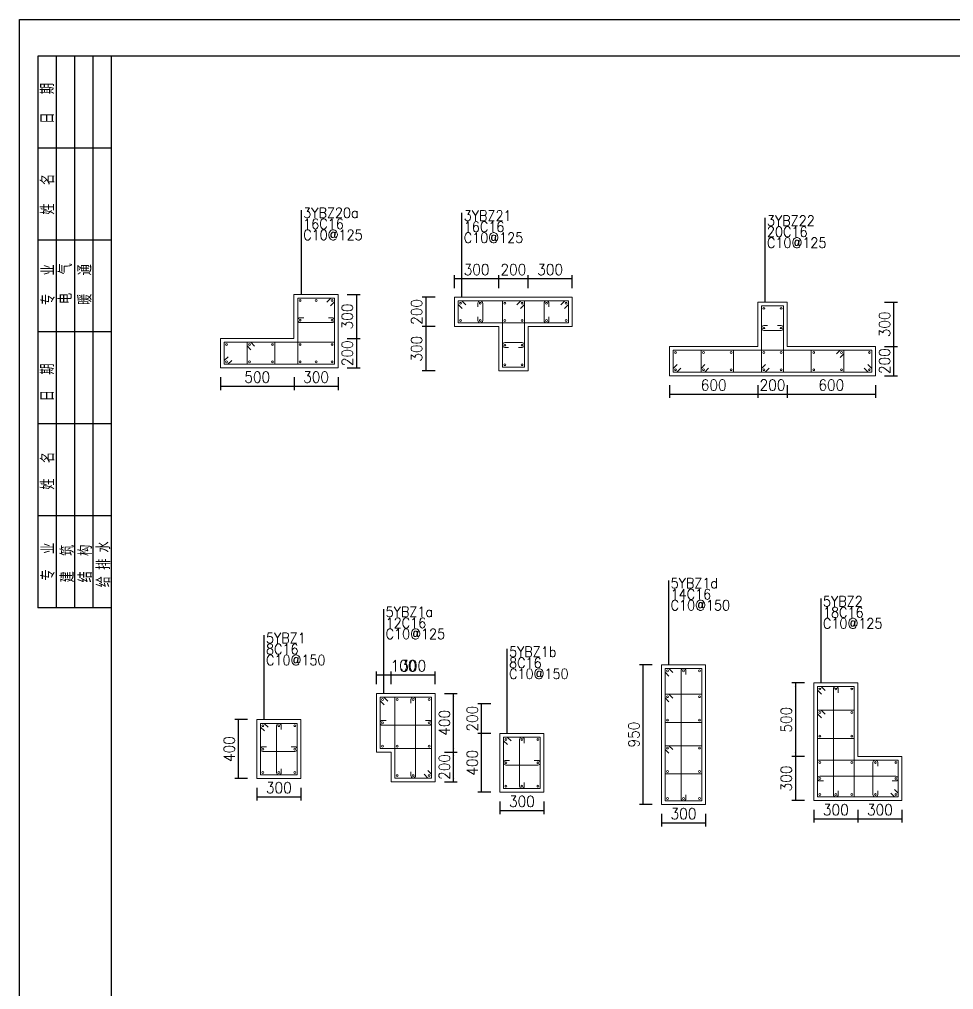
# Model space of a CAD drawing. Extents: x 292423 to 377252, y 106557 to 361882.
# Drawn here: x 292423 to 317839, y 204882 to 231265 of the extents above; entities that cross this region are included whole.
import ezdxf
from ezdxf.enums import TextEntityAlignment as Align

# ---------------------------------------------------------------- set-up
doc = ezdxf.new("R2010")
doc.units = 0
doc.header["$LTSCALE"] = 1000
for name, color, linetype in [('1508', 2, 'Continuous'), ('PUB_TITLE', 4, 'Continuous'), ('tk', 7, 'Continuous'), ('Y阴影', 254, 'Continuous')]:
    doc.layers.add(name, color=color, linetype=linetype)
for name, color, linetype, lineweight in [('REIN', 6, 'Continuous', 18), ('Z-柱大样外框', 7, 'ByLayer', 18), ('Z-详图标注', 3, 'Continuous', 18)]:
    doc.layers.add(name, color=color, linetype=linetype, lineweight=lineweight)
doc.styles.add('dx', font='dx')
doc.styles.get("Standard").update_dxf_attribs({"font": 'standard'})
doc.dimstyles.get("Standard").update_dxf_attribs({"dimtxt": 300, "dimasz": 100, "dimexe": 100, "dimexo": 250, "dimgap": 100, "dimtad": 0, "dimtoh": 1, "dimdec": 0, "dimlfac": 0.25, "dimdsep": 46, "dimcen": 0.09, "dimclrt": 7, "dimadec": 0, "dimazin": 0, "dimtfac": 1, "dimtdec": 4, "dimtofl": 0, "dimtmove": 0, "dimatfit": 3, "dimfxl": 1, "dimtolj": 1, "dimtzin": 0, "dimarcsym": 0})

# ---------------------------------------------------------------- blocks, each defined once
blk = doc.blocks.new('*D773')
at = {"layer": 'Z-详图标注', "color": 0, "linetype": 'ByBlock', "lineweight": -2}
for p, q in [((313785, 213222), (313435, 213222)), ((313535, 213222), (313535, 211222)), ((313785, 211222), (313435, 211222))]:
    blk.add_line(p, q, dxfattribs=at)
for points in [[(313535, 213222), (313552, 213122), (313519, 213122)], [(313535, 211222), (313519, 211322), (313552, 211322)]]:
    blk.add_solid(points, dxfattribs=at)
at = {"layer": 'Z-详图标注', "color": 7, "linetype": 'Continuous', "lineweight": -2, "insert": (313285, 212222), "char_height": 300, "width": 566.67, "attachment_point": 5, "rotation": 90}
blk.add_mtext('500', dxfattribs=at)
blk = doc.blocks.new('*D403')
at = {"layer": 'Z-详图标注', "color": 0, "linetype": 'ByBlock', "lineweight": -2}
for p, q in [((313785, 211222), (313435, 211222)), ((313535, 211222), (313535, 210022)), ((313785, 210022), (313435, 210022))]:
    blk.add_line(p, q, dxfattribs=at)
for points in [[(313535, 211222), (313552, 211122), (313519, 211122)], [(313535, 210022), (313519, 210122), (313552, 210122)]]:
    blk.add_solid(points, dxfattribs=at)
at = {"layer": 'Z-详图标注', "color": 7, "linetype": 'Continuous', "lineweight": -2, "insert": (313285, 210622), "char_height": 300, "width": 566.67, "attachment_point": 5, "rotation": 90}
blk.add_mtext('300', dxfattribs=at)
blk = doc.blocks.new('*D6')
at = {"layer": 'Z-详图标注', "color": 0, "linetype": 'ByBlock', "lineweight": -2}
for p, q in [((314035, 209772), (314035, 209422)), ((315235, 209772), (315235, 209422)), ((314035, 209522), (315235, 209522))]:
    blk.add_line(p, q, dxfattribs=at)
for points in [[(314035, 209522), (314135, 209538), (314135, 209505)], [(315235, 209522), (315135, 209505), (315135, 209538)]]:
    blk.add_solid(points, dxfattribs=at)
at = {"layer": 'Z-详图标注', "color": 7, "linetype": 'Continuous', "lineweight": -2, "insert": (314635, 209772), "char_height": 300, "width": 566.67, "attachment_point": 5}
blk.add_mtext('300', dxfattribs=at)
blk = doc.blocks.new('*D55')
at = {"layer": 'Z-详图标注', "color": 0, "linetype": 'ByBlock', "lineweight": -2}
for p, q in [((315235, 209772), (315235, 209422)), ((316435, 209772), (316435, 209422)), ((315235, 209522), (316435, 209522))]:
    blk.add_line(p, q, dxfattribs=at)
for points in [[(315235, 209522), (315335, 209538), (315335, 209505)], [(316435, 209522), (316335, 209505), (316335, 209538)]]:
    blk.add_solid(points, dxfattribs=at)
at = {"layer": 'Z-详图标注', "color": 7, "linetype": 'Continuous', "lineweight": -2, "insert": (315835, 209772), "char_height": 300, "width": 566.67, "attachment_point": 5}
blk.add_mtext('300', dxfattribs=at)
blk = doc.blocks.new('*D554')
at = {"layer": 'Z-详图标注', "color": 0, "linetype": 'ByBlock', "lineweight": -2}
for p, q in [((298882, 210373), (298882, 210023)), ((300082, 210373), (300082, 210023)), ((298882, 210123), (300082, 210123))]:
    blk.add_line(p, q, dxfattribs=at)
for points in [[(298882, 210123), (298982, 210139), (298982, 210106)], [(300082, 210123), (299982, 210106), (299982, 210139)]]:
    blk.add_solid(points, dxfattribs=at)
at = {"layer": 'Z-详图标注', "color": 7, "linetype": 'Continuous', "lineweight": -2, "insert": (299482, 210373), "char_height": 300, "width": 566.67, "attachment_point": 5}
blk.add_mtext('300', dxfattribs=at)
blk = doc.blocks.new('*D166')
at = {"layer": 'Z-详图标注', "color": 0, "linetype": 'ByBlock', "lineweight": -2}
for p, q in [((298632, 212223), (298282, 212223)), ((298382, 210623), (298382, 212223)), ((298632, 210623), (298282, 210623))]:
    blk.add_line(p, q, dxfattribs=at)
for points in [[(298382, 212223), (298399, 212123), (298365, 212123)], [(298382, 210623), (298365, 210723), (298399, 210723)]]:
    blk.add_solid(points, dxfattribs=at)
at = {"layer": 'Z-详图标注', "color": 7, "linetype": 'Continuous', "lineweight": -2, "insert": (298132, 211423), "char_height": 300, "width": 576.67, "attachment_point": 5, "rotation": 90}
blk.add_mtext('400', dxfattribs=at)
blk = doc.blocks.new('*D470')
at = {"layer": 'Z-详图标注', "color": 0, "linetype": 'ByBlock', "lineweight": -2}
for p, q in [((305495, 210000), (305495, 209650)), ((305495, 209750), (306695, 209750)), ((306695, 210000), (306695, 209650))]:
    blk.add_line(p, q, dxfattribs=at)
for points in [[(305495, 209750), (305595, 209767), (305595, 209733)], [(306695, 209750), (306595, 209733), (306595, 209767)]]:
    blk.add_solid(points, dxfattribs=at)
at = {"layer": 'Z-详图标注', "color": 7, "linetype": 'Continuous', "lineweight": -2, "insert": (306095, 210000), "char_height": 300, "width": 566.67, "attachment_point": 5}
blk.add_mtext('300', dxfattribs=at)
blk = doc.blocks.new('*D87')
at = {"layer": 'Z-详图标注', "color": 0, "linetype": 'ByBlock', "lineweight": -2}
for p, q in [((305245, 211850), (304895, 211850)), ((304995, 210250), (304995, 211850)), ((305245, 210250), (304895, 210250))]:
    blk.add_line(p, q, dxfattribs=at)
for points in [[(304995, 211850), (305012, 211750), (304978, 211750)], [(304995, 210250), (304978, 210350), (305012, 210350)]]:
    blk.add_solid(points, dxfattribs=at)
at = {"layer": 'Z-详图标注', "color": 7, "linetype": 'Continuous', "lineweight": -2, "insert": (304745, 211050), "char_height": 300, "width": 576.67, "attachment_point": 5, "rotation": 90}
blk.add_mtext('400', dxfattribs=at)
blk = doc.blocks.new('*D573')
at = {"layer": 'Z-详图标注', "color": 0, "linetype": 'ByBlock', "lineweight": -2}
for p, q in [((305245, 212650), (304895, 212650)), ((304995, 211850), (304995, 212650)), ((305245, 211850), (304895, 211850))]:
    blk.add_line(p, q, dxfattribs=at)
for points in [[(304995, 212650), (305012, 212550), (304978, 212550)], [(304995, 211850), (304978, 211950), (305012, 211950)]]:
    blk.add_solid(points, dxfattribs=at)
at = {"layer": 'Z-详图标注', "color": 7, "linetype": 'Continuous', "lineweight": -2, "insert": (304745, 212250), "char_height": 300, "width": 566.67, "attachment_point": 5, "rotation": 90}
blk.add_mtext('200', dxfattribs=at)
blk = doc.blocks.new('*D628')
at = {"layer": 'Z-详图标注', "color": 0, "linetype": 'ByBlock', "lineweight": -2}
for p, q in [((303987, 211336), (304337, 211336)), ((304237, 210536), (304237, 211336)), ((303987, 210536), (304337, 210536))]:
    blk.add_line(p, q, dxfattribs=at)
for points in [[(304237, 211336), (304253, 211236), (304220, 211236)], [(304237, 210536), (304220, 210636), (304253, 210636)]]:
    blk.add_solid(points, dxfattribs=at)
at = {"layer": 'Z-详图标注', "color": 7, "linetype": 'Continuous', "lineweight": -2, "insert": (303987, 210936), "char_height": 300, "width": 566.67, "attachment_point": 5, "rotation": 90}
blk.add_mtext('200', dxfattribs=at)
blk = doc.blocks.new('*D245')
at = {"layer": 'Z-详图标注', "color": 0, "linetype": 'ByBlock', "lineweight": -2}
for p, q in [((303987, 212936), (304337, 212936)), ((304237, 211336), (304237, 212936)), ((303987, 211336), (304337, 211336))]:
    blk.add_line(p, q, dxfattribs=at)
for points in [[(304237, 212936), (304253, 212836), (304220, 212836)], [(304237, 211336), (304220, 211436), (304253, 211436)]]:
    blk.add_solid(points, dxfattribs=at)
at = {"layer": 'Z-详图标注', "color": 7, "linetype": 'Continuous', "lineweight": -2, "insert": (303987, 212136), "char_height": 300, "width": 576.67, "attachment_point": 5, "rotation": 90}
blk.add_mtext('400', dxfattribs=at)
blk = doc.blocks.new('*D729')
at = {"layer": 'Z-详图标注', "color": 0, "linetype": 'ByBlock', "lineweight": -2}
for p, q in [((302537, 213186), (302537, 213536)), ((303737, 213186), (303737, 213536)), ((303737, 213436), (302537, 213436))]:
    blk.add_line(p, q, dxfattribs=at)
for points in [[(302537, 213436), (302637, 213453), (302637, 213419)], [(303737, 213436), (303637, 213419), (303637, 213453)]]:
    blk.add_solid(points, dxfattribs=at)
at = {"layer": 'Z-详图标注', "color": 7, "linetype": 'Continuous', "lineweight": -2, "insert": (303137, 213686), "char_height": 300, "width": 566.67, "attachment_point": 5}
blk.add_mtext('300', dxfattribs=at)
blk = doc.blocks.new('*D355')
at = {"layer": 'Z-详图标注', "color": 0, "linetype": 'ByBlock', "lineweight": -2}
for p, q in [((302137, 213186), (302137, 213536)), ((302537, 213186), (302537, 213536)), ((302537, 213436), (302137, 213436))]:
    blk.add_line(p, q, dxfattribs=at)
for points in [[(302137, 213436), (302237, 213453), (302237, 213419)], [(302537, 213436), (302437, 213419), (302437, 213453)]]:
    blk.add_solid(points, dxfattribs=at)
at = {"layer": 'Z-详图标注', "color": 7, "linetype": 'Continuous', "lineweight": -2, "insert": (302875, 213686), "char_height": 300, "width": 476.67, "attachment_point": 5}
blk.add_mtext('100', dxfattribs=at)
blk = doc.blocks.new('*D216')
at = {"layer": 'Z-详图标注', "color": 0, "linetype": 'ByBlock', "lineweight": -2}
for p, q in [((309890, 209666), (309890, 209316)), ((311090, 209666), (311090, 209316)), ((309890, 209416), (311090, 209416))]:
    blk.add_line(p, q, dxfattribs=at)
for points in [[(309890, 209416), (309990, 209432), (309990, 209399)], [(311090, 209416), (310990, 209399), (310990, 209432)]]:
    blk.add_solid(points, dxfattribs=at)
at = {"layer": 'Z-详图标注', "color": 7, "linetype": 'Continuous', "lineweight": -2, "insert": (310490, 209666), "char_height": 300, "width": 566.67, "attachment_point": 5}
blk.add_mtext('300', dxfattribs=at)
blk = doc.blocks.new('*D268')
at = {"layer": 'Z-详图标注', "color": 0, "linetype": 'ByBlock', "lineweight": -2}
for p, q in [((309640, 213716), (309290, 213716)), ((309390, 209916), (309390, 213716)), ((309640, 209916), (309290, 209916))]:
    blk.add_line(p, q, dxfattribs=at)
for points in [[(309390, 213716), (309407, 213616), (309373, 213616)], [(309390, 209916), (309373, 210016), (309407, 210016)]]:
    blk.add_solid(points, dxfattribs=at)
at = {"layer": 'Z-详图标注', "color": 7, "linetype": 'Continuous', "lineweight": -2, "insert": (309140, 211816), "char_height": 300, "width": 556.67, "attachment_point": 5, "rotation": 90}
blk.add_mtext('950', dxfattribs=at)
blk = doc.blocks.new('A1tk')
at = {"layer": 'PUB_TITLE'}
for p, q in [((500, 58400), (500, 43400)), ((2500, 58400), (500, 58400)), ((1000, 58400), (1000, 43400)), ((1500, 58400), (1500, 43400)), ((2000, 58400), (2000, 43400)), ((2500, 55900), (500, 55900)), ((2500, 53400), (500, 53400)), ((2500, 50900), (500, 50900)), ((2500, 48400), (500, 48400)), ((2500, 45900), (500, 45900)), ((2500, 43400), (500, 43400))]:
    blk.add_line(p, q, dxfattribs=at)
at = {"layer": 'tk', "color": 5}
blk.add_lwpolyline([(0, 0), (0, 59400), (84100, 59400), (84100, 0)], close=True, dxfattribs=at)
at = {"layer": 'tk'}
blk.add_lwpolyline([(2500, 1000), (83100, 1000), (83100, 58400), (2500, 58400)], close=True, dxfattribs=at)
at = {"layer": 'PUB_TITLE', "style": 'dx', "width": 0.7}
for s, p in [('日      期', (747, 57116)), ('姓      名 ', (752, 54687)), ('专      业', (762, 52186)), ('电      气', (1232, 52213)), ('暖      通', (1766, 52190)), ('日     期', (747, 49531)), ('姓     名', (752, 47126)), ('专     业', (762, 44655)), ('给  排  水', (2271, 44582)), ('建     筑', (1283, 44602)), ('结     构', (1774, 44602))]:
    blk.add_text(s, height=320, rotation=90, dxfattribs=at).set_placement(p, align=Align.MIDDLE)
blk = doc.blocks.new('*D356')
at = {"layer": 'Z-详图标注', "color": 0, "linetype": 'ByBlock', "lineweight": -2}
for p, q in [((306262, 223960), (306262, 224310)), ((307463, 223960), (307463, 224310)), ((307463, 224210), (306262, 224210))]:
    blk.add_line(p, q, dxfattribs=at)
for points in [[(306262, 224210), (306362, 224226), (306362, 224193)], [(307463, 224210), (307363, 224193), (307363, 224226)]]:
    blk.add_solid(points, dxfattribs=at)
at = {"layer": 'Z-详图标注', "color": 7, "linetype": 'Continuous', "lineweight": -2, "insert": (306862, 224460), "char_height": 300, "width": 566.67, "attachment_point": 5, "rotation": 0.0013}
blk.add_mtext('300', dxfattribs=at)
blk = doc.blocks.new('*D401')
at = {"layer": 'Z-详图标注', "color": 0, "linetype": 'ByBlock', "lineweight": -2}
for p, q in [((305462, 223960), (305462, 224310)), ((306262, 223960), (306262, 224310)), ((306262, 224210), (305462, 224210))]:
    blk.add_line(p, q, dxfattribs=at)
for points in [[(305462, 224210), (305562, 224226), (305562, 224193)], [(306262, 224210), (306162, 224193), (306162, 224226)]]:
    blk.add_solid(points, dxfattribs=at)
at = {"layer": 'Z-详图标注', "color": 7, "linetype": 'Continuous', "lineweight": -2, "insert": (305862, 224460), "char_height": 300, "width": 566.67, "attachment_point": 5, "rotation": 0.0013}
blk.add_mtext('200', dxfattribs=at)
blk = doc.blocks.new('*D12')
at = {"layer": 'Z-详图标注', "color": 0, "linetype": 'ByBlock', "lineweight": -2}
for p, q in [((304262, 223960), (304262, 224310)), ((305462, 223960), (305462, 224310)), ((305462, 224210), (304262, 224210))]:
    blk.add_line(p, q, dxfattribs=at)
for points in [[(304262, 224210), (304362, 224226), (304362, 224193)], [(305462, 224210), (305362, 224193), (305362, 224226)]]:
    blk.add_solid(points, dxfattribs=at)
at = {"layer": 'Z-详图标注', "color": 7, "linetype": 'Continuous', "lineweight": -2, "insert": (304862, 224460), "char_height": 300, "width": 566.67, "attachment_point": 5, "rotation": 0.0013}
blk.add_mtext('300', dxfattribs=at)
blk = doc.blocks.new('*D500')
at = {"layer": 'Z-详图标注', "color": 0, "linetype": 'ByBlock', "lineweight": -2}
for p, q in [((303730, 223710), (303380, 223710)), ((303480, 223710), (303480, 222911)), ((303730, 222911), (303380, 222911))]:
    blk.add_line(p, q, dxfattribs=at)
for points in [[(303480, 223710), (303496, 223610), (303463, 223610)], [(303480, 222911), (303463, 223011), (303496, 223011)]]:
    blk.add_solid(points, dxfattribs=at)
at = {"layer": 'Z-详图标注', "color": 7, "linetype": 'Continuous', "lineweight": -2, "insert": (303230, 223310), "char_height": 300, "width": 566.67, "attachment_point": 5, "rotation": 89.9979}
blk.add_mtext('200', dxfattribs=at)
blk = doc.blocks.new('*D121')
at = {"layer": 'Z-详图标注', "color": 0, "linetype": 'ByBlock', "lineweight": -2}
for p, q in [((303730, 222910), (303380, 222910)), ((303480, 222910), (303480, 221711)), ((303730, 221711), (303380, 221711))]:
    blk.add_line(p, q, dxfattribs=at)
for points in [[(303480, 222910), (303496, 222810), (303463, 222810)], [(303480, 221711), (303463, 221811), (303496, 221811)]]:
    blk.add_solid(points, dxfattribs=at)
at = {"layer": 'Z-详图标注', "color": 7, "linetype": 'Continuous', "lineweight": -2, "insert": (303230, 222310), "char_height": 300, "width": 566.67, "attachment_point": 5, "rotation": 89.9979}
blk.add_mtext('300', dxfattribs=at)
blk = doc.blocks.new('*D176')
at = {"layer": 'Z-详图标注', "color": 0, "linetype": 'ByBlock', "lineweight": -2}
for p, q in [((310112, 221323), (310112, 220973)), ((312511, 221323), (312511, 220973)), ((310112, 221073), (312511, 221073))]:
    blk.add_line(p, q, dxfattribs=at)
for points in [[(310112, 221073), (310212, 221090), (310212, 221057)], [(312511, 221073), (312411, 221057), (312411, 221090)]]:
    blk.add_solid(points, dxfattribs=at)
at = {"layer": 'Z-详图标注', "color": 7, "linetype": 'Continuous', "lineweight": -2, "insert": (311312, 221323), "char_height": 300, "width": 556.67, "attachment_point": 5, "rotation": 360}
blk.add_mtext('600', dxfattribs=at)
blk = doc.blocks.new('*D751')
at = {"layer": 'Z-详图标注', "color": 0, "linetype": 'ByBlock', "lineweight": -2}
for p, q in [((312511, 221323), (312511, 220973)), ((313311, 221323), (313311, 220973)), ((312511, 221073), (313311, 221073))]:
    blk.add_line(p, q, dxfattribs=at)
for points in [[(312511, 221073), (312611, 221090), (312611, 221057)], [(313311, 221073), (313211, 221057), (313211, 221090)]]:
    blk.add_solid(points, dxfattribs=at)
at = {"layer": 'Z-详图标注', "color": 7, "linetype": 'Continuous', "lineweight": -2, "insert": (312911, 221323), "char_height": 300, "width": 566.67, "attachment_point": 5, "rotation": 360}
blk.add_mtext('200', dxfattribs=at)
blk = doc.blocks.new('*D374')
at = {"layer": 'Z-详图标注', "color": 0, "linetype": 'ByBlock', "lineweight": -2}
for p, q in [((313311, 221323), (313311, 220973)), ((315712, 221323), (315712, 220973)), ((313311, 221073), (315712, 221073))]:
    blk.add_line(p, q, dxfattribs=at)
for points in [[(313311, 221073), (313411, 221090), (313411, 221057)], [(315712, 221073), (315612, 221057), (315612, 221090)]]:
    blk.add_solid(points, dxfattribs=at)
at = {"layer": 'Z-详图标注', "color": 7, "linetype": 'Continuous', "lineweight": -2, "insert": (314512, 221323), "char_height": 300, "width": 556.67, "attachment_point": 5, "rotation": 360}
blk.add_mtext('600', dxfattribs=at)
blk = doc.blocks.new('*D850')
at = {"layer": 'Z-详图标注', "color": 0, "linetype": 'ByBlock', "lineweight": -2}
for p, q in [((315962, 222373), (316312, 222373)), ((316212, 221573), (316212, 222373)), ((315962, 221573), (316312, 221573))]:
    blk.add_line(p, q, dxfattribs=at)
for points in [[(316212, 222373), (316228, 222273), (316195, 222273)], [(316212, 221573), (316195, 221673), (316228, 221673)]]:
    blk.add_solid(points, dxfattribs=at)
at = {"layer": 'Z-详图标注', "color": 7, "linetype": 'Continuous', "lineweight": -2, "insert": (315962, 221973), "char_height": 300, "width": 566.67, "attachment_point": 5, "rotation": 90}
blk.add_mtext('200', dxfattribs=at)
blk = doc.blocks.new('*D36')
at = {"layer": 'Z-详图标注', "color": 0, "linetype": 'ByBlock', "lineweight": -2}
for p, q in [((315962, 223573), (316312, 223573)), ((316212, 222373), (316212, 223573)), ((315962, 222373), (316312, 222373))]:
    blk.add_line(p, q, dxfattribs=at)
for points in [[(316212, 223573), (316228, 223473), (316195, 223473)], [(316212, 222373), (316195, 222473), (316228, 222473)]]:
    blk.add_solid(points, dxfattribs=at)
at = {"layer": 'Z-详图标注', "color": 7, "linetype": 'Continuous', "lineweight": -2, "insert": (315962, 222973), "char_height": 300, "width": 566.67, "attachment_point": 5, "rotation": 90}
blk.add_mtext('300', dxfattribs=at)
blk = doc.blocks.new('*D359')
at = {"layer": 'Z-详图标注', "color": 0, "linetype": 'ByBlock', "lineweight": -2}
for p, q in [((301344, 223786), (301694, 223786)), ((301594, 223786), (301594, 222586)), ((301344, 222586), (301694, 222586))]:
    blk.add_line(p, q, dxfattribs=at)
for points in [[(301594, 223786), (301610, 223686), (301577, 223686)], [(301594, 222586), (301577, 222686), (301610, 222686)]]:
    blk.add_solid(points, dxfattribs=at)
at = {"layer": 'Z-详图标注', "color": 7, "linetype": 'Continuous', "lineweight": -2, "insert": (301344, 223186), "char_height": 300, "width": 566.67, "attachment_point": 5, "rotation": 90}
blk.add_mtext('300', dxfattribs=at)
blk = doc.blocks.new('*D829')
at = {"layer": 'Z-详图标注', "color": 0, "linetype": 'ByBlock', "lineweight": -2}
for p, q in [((301344, 222586), (301694, 222586)), ((301594, 222586), (301594, 221786)), ((301344, 221786), (301694, 221786))]:
    blk.add_line(p, q, dxfattribs=at)
for points in [[(301594, 222586), (301610, 222486), (301577, 222486)], [(301594, 221786), (301577, 221886), (301610, 221886)]]:
    blk.add_solid(points, dxfattribs=at)
at = {"layer": 'Z-详图标注', "color": 7, "linetype": 'Continuous', "lineweight": -2, "insert": (301344, 222186), "char_height": 300, "width": 566.67, "attachment_point": 5, "rotation": 90}
blk.add_mtext('200', dxfattribs=at)
blk = doc.blocks.new('*D454')
at = {"layer": 'Z-详图标注', "color": 0, "linetype": 'ByBlock', "lineweight": -2}
for p, q in [((299894, 221536), (299894, 221186)), ((301094, 221536), (301094, 221186)), ((301094, 221286), (299894, 221286))]:
    blk.add_line(p, q, dxfattribs=at)
for points in [[(299894, 221286), (299994, 221303), (299994, 221270)], [(301094, 221286), (300994, 221270), (300994, 221303)]]:
    blk.add_solid(points, dxfattribs=at)
at = {"layer": 'Z-详图标注', "color": 7, "linetype": 'Continuous', "lineweight": -2, "insert": (300494, 221536), "char_height": 300, "width": 566.67, "attachment_point": 5}
blk.add_mtext('300', dxfattribs=at)
blk = doc.blocks.new('*D505')
at = {"layer": 'Z-详图标注', "color": 0, "linetype": 'ByBlock', "lineweight": -2}
for p, q in [((297894, 221536), (297894, 221186)), ((299894, 221536), (299894, 221186)), ((299894, 221286), (297894, 221286))]:
    blk.add_line(p, q, dxfattribs=at)
for points in [[(297894, 221286), (297994, 221303), (297994, 221270)], [(299894, 221286), (299794, 221270), (299794, 221303)]]:
    blk.add_solid(points, dxfattribs=at)
at = {"layer": 'Z-详图标注', "color": 7, "linetype": 'Continuous', "lineweight": -2, "insert": (298894, 221536), "char_height": 300, "width": 566.67, "attachment_point": 5}
blk.add_mtext('500', dxfattribs=at)

msp = doc.modelspace()

# ---------------------------------------------------------------- linework, layer by layer
at = {"layer": 'REIN', "color": 6}
for points in [[(300887.5, 223480.3), (300993.5, 223586.4), (300993.5, 223686.4), (299993.6, 223686.4), (299993.6, 221886.4), (300993.5, 221886.4), (300993.5, 223686.4), (300893.5, 223686.4), (300787.5, 223580.3)], [(304468.5, 223403.6), (304362.4, 223509.7), (304362.4, 223609.7), (307362.5, 223609.7), (307362.6, 223010.4), (304362.4, 223010.7), (304362.4, 223609.7), (304462.4, 223609.7), (304568.5, 223503.6)], [(305956.4, 223503.6), (306062.5, 223609.7), (306162.5, 223609.7), (306162.5, 221810.5), (305562.5, 221810.5), (305562.5, 223609.7), (306162.5, 223609.7), (306162.5, 223509.7), (306056.4, 223403.6)], [(307156.5, 223503.7), (307262.5, 223609.7), (307362.5, 223609.7), (307362.6, 223010.7), (305562.5, 223010.5), (305562.5, 223609.7), (307362.5, 223609.7), (307362.5, 223509.7), (307256.5, 223403.7)], [(312817.5, 221779.2), (312711.4, 221673.2), (312611.4, 221673.2), (312611.4, 223473.2), (313211.4, 223473.2), (313211.4, 221673.2), (312611.4, 221673.2), (312611.4, 221773.2), (312717.5, 221879.2)], [(298099.6, 222092.4), (297993.5, 221986.4), (297993.5, 221886.4), (300993.5, 221886.4), (300993.5, 222486.4), (297993.5, 222486.4), (297993.5, 221886.4), (298093.5, 221886.4), (298199.6, 221992.4)], [(298822.9, 222380.3), (298716.9, 222486.4), (298616.9, 222486.4), (298616.9, 221886.4), (299370.2, 221886.4), (299370.2, 222486.4), (298616.9, 222486.4), (298616.9, 222386.4), (298722.9, 222280.3)], [(315505.7, 221879.2), (315611.7, 221773.2), (315611.7, 221673.2), (310211.7, 221673.2), (310211.7, 222273.2), (315611.7, 222273.2), (315611.7, 221673.2), (315511.7, 221673.2), (315405.7, 221779.2)], [(310417.8, 221779.2), (310311.7, 221673.2), (310211.7, 221673.2), (310211.7, 222273.2), (313211.4, 222273.2), (313211.4, 221673.2), (310211.7, 221673.2), (310211.7, 221773.2), (310317.8, 221879.2)], [(311174.4, 221779.2), (311068.3, 221673.2), (310968.3, 221673.2), (310968.3, 222273.2), (311854.8, 222273.2), (311854.8, 221673.2), (310968.3, 221673.2), (310968.3, 221773.2), (311074.4, 221879.2)], [(314648.9, 222167.1), (314755, 222273.2), (314855, 222273.2), (314855, 221673.2), (313968.2, 221673.2), (313968.2, 222273.2), (314855, 222273.2), (314855, 222173.2), (314748.9, 222067.1)], [(310096, 213409.5), (309989.9, 213515.6), (309989.9, 213615.6), (310989.9, 213615.6), (310989.9, 210015.6), (309989.9, 210015.6), (309989.9, 213615.6), (310089.9, 213615.6), (310196, 213509.5)], [(314241.2, 212915.5), (314135.2, 213021.5), (314135.2, 213121.5), (315135.2, 213121.5), (315135.2, 210121.5), (314135.2, 210121.5), (314135.2, 213121.5), (314235.2, 213121.5), (314341.2, 213015.5)], [(302342.9, 212630.1), (302236.8, 212736.1), (302236.8, 212836.1), (303636.8, 212836.1), (303636.8, 211436.1), (302236.8, 211436.1), (302236.8, 212836.1), (302336.8, 212836.1), (302442.9, 212730.1)], [(303530.8, 210842.2), (303636.8, 210736.1), (303636.8, 210636.1), (302636.8, 210636.1), (302636.8, 212836.1), (303636.8, 212836.1), (303636.8, 210636.1), (303536.8, 210636.1), (303430.8, 210742.2)], [(310096, 212705.9), (309989.9, 212812), (309989.9, 212912), (310989.9, 212912), (310989.9, 212146.9), (309989.9, 212146.9), (309989.9, 212912), (310089.9, 212912), (310196, 212805.9)], [(314241.2, 212275.5), (314135.2, 212381.5), (314135.2, 212481.5), (315135.2, 212481.5), (315135.2, 211711.5), (314135.2, 211711.5), (314135.2, 212481.5), (314235.2, 212481.5), (314341.2, 212375.5)], [(299088.2, 211916.6), (298982.1, 212022.6), (298982.1, 212122.6), (299982.1, 212122.6), (299982.1, 210722.6), (298982.1, 210722.6), (298982.1, 212122.6), (299082.1, 212122.6), (299188.2, 212016.6)], [(305701, 211543.8), (305594.9, 211649.9), (305594.9, 211749.9), (306594.9, 211749.9), (306594.9, 210349.9), (305594.9, 210349.9), (305594.9, 211749.9), (305694.9, 211749.9), (305801, 211643.8)], [(310096, 211308.9), (309989.9, 211415), (309989.9, 211515), (310989.9, 211515), (310989.9, 210749.9), (309989.9, 210749.9), (309989.9, 211515), (310089.9, 211515), (310196, 211408.9)], [(316229.1, 210327.6), (316335.2, 210221.5), (316335.2, 210121.5), (314135.2, 210121.5), (314135.2, 211121.5), (316335.2, 211121.5), (316335.2, 210121.5), (316235.2, 210121.5), (316129.1, 210227.6)]]:
    msp.add_lwpolyline(points, dxfattribs=at)
for points in [[(300083.6, 223621.4, -1), (300033.6, 223621.4, -1)], [(300520.2, 223621.4, -1), (300470.2, 223621.4, -1)], [(300953.5, 223621.4, -1), (300903.5, 223621.4, -1)], [(304402.4, 223544.7, 1), (304452.4, 223544.7, 1)], [(304937.5, 223544.7, 1), (304987.5, 223544.7, 1)], [(305602.5, 223544.7, 1), (305652.5, 223544.7, 1)], [(306072.5, 223544.7, 1), (306122.5, 223544.7, 1)], [(306737.5, 223544.7, 1), (306787.5, 223544.7, 1)], [(307272.5, 223544.7, 1), (307322.5, 223544.7, 1)], [(312651.4, 223408.2, 1), (312701.4, 223408.2, 1)], [(313121.4, 223408.2, 1), (313171.4, 223408.2, 1)], [(300083.6, 223086.4, -1), (300033.6, 223086.4, -1)], [(300953.5, 223086.4, -1), (300903.5, 223086.4, -1)], [(304402.4, 223075.7, 1), (304452.4, 223075.7, 1)], [(304937.5, 223075.6, 1), (304987.5, 223075.6, 1)], [(305602.5, 223075.5, 1), (305652.5, 223075.5, 1)], [(306072.5, 223075.6, 1), (306122.5, 223075.6, 1)], [(306737.5, 223075.6, 1), (306787.5, 223075.6, 1)], [(307272.5, 223075.7, 1), (307322.5, 223075.7, 1)], [(312651.4, 222873.2, 1), (312701.4, 222873.2, 1)], [(313121.4, 222873.2, 1), (313171.4, 222873.2, 1)], [(298083.5, 222421.4, -1), (298033.5, 222421.4, -1)], [(298706.9, 222421.4, -1), (298656.9, 222421.4, -1)], [(299330.2, 222421.4, -1), (299280.2, 222421.4, -1)], [(300083.6, 222421.4, -1), (300033.6, 222421.4, -1)], [(300953.5, 222421.4, -1), (300903.5, 222421.4, -1)], [(305602.5, 222410.5, 1), (305652.5, 222410.5, 1)], [(306072.5, 222410.6, 1), (306122.5, 222410.6, 1)], [(310251.7, 222208.2, 1), (310301.7, 222208.2, 1)], [(311008.3, 222208.2, 1), (311058.3, 222208.2, 1)], [(311764.8, 222208.2, 1), (311814.8, 222208.2, 1)], [(312651.4, 222208.2, 1), (312701.4, 222208.2, 1)], [(313121.4, 222208.2, 1), (313171.4, 222208.2, 1)], [(314008.2, 222208.2, 1), (314058.2, 222208.2, 1)], [(314765, 222208.2, 1), (314815, 222208.2, 1)], [(315521.7, 222208.2, 1), (315571.7, 222208.2, 1)], [(298083.5, 221951.4, -1), (298033.5, 221951.4, -1)], [(298706.9, 221951.4, -1), (298656.9, 221951.4, -1)], [(299330.2, 221951.4, -1), (299280.2, 221951.4, -1)], [(300083.6, 221951.4, -1), (300033.6, 221951.4, -1)], [(300520.2, 221951.4, -1), (300470.2, 221951.4, -1)], [(300953.5, 221951.4, -1), (300903.5, 221951.4, -1)], [(305602.5, 221875.5, 1), (305652.5, 221875.5, 1)], [(306072.5, 221875.5, 1), (306122.5, 221875.5, 1)], [(310251.7, 221738.2, 1), (310301.7, 221738.2, 1)], [(311008.3, 221738.2, 1), (311058.3, 221738.2, 1)], [(311764.8, 221738.2, 1), (311814.8, 221738.2, 1)], [(312651.4, 221738.2, 1), (312701.4, 221738.2, 1)], [(313121.4, 221738.2, 1), (313171.4, 221738.2, 1)], [(314008.2, 221738.2, 1), (314058.2, 221738.2, 1)], [(314765, 221738.2, 1), (314815, 221738.2, 1)], [(315521.7, 221738.2, 1), (315571.7, 221738.2, 1)], [(310029.9, 213550.6, 1), (310079.9, 213550.6, 1)], [(310464.9, 213550.6, 1), (310514.9, 213550.6, 1)], [(310899.9, 213550.6, 1), (310949.9, 213550.6, 1)], [(314200.2, 213031.5, 1), (314200.2, 213081.5, 1)], [(314635.2, 213031.5, 1), (314635.2, 213081.5, 1)], [(315070.2, 213031.5, 1), (315070.2, 213081.5, 1)], [(302276.8, 212771.1, 1), (302326.8, 212771.1, 1)], [(302676.8, 212771.1, 1), (302726.8, 212771.1, 1)], [(303111.8, 212771.1, 1), (303161.8, 212771.1, 1)], [(303546.8, 212771.1, 1), (303596.8, 212771.1, 1)], [(310054.9, 212822, 1), (310054.9, 212872, 1)], [(310924.9, 212822, 1), (310924.9, 212872, 1)], [(314200.2, 212391.5, 1), (314200.2, 212441.5, 1)], [(315070.2, 212391.5, 1), (315070.2, 212441.5, 1)], [(302276.8, 212136.1, 1), (302326.8, 212136.1, 1)], [(303546.8, 212136.1, 1), (303596.8, 212136.1, 1)], [(310054.9, 212186.9, 1), (310054.9, 212236.9, 1)], [(310924.9, 212186.9, 1), (310924.9, 212236.9, 1)], [(299022.1, 212057.6, 1), (299072.1, 212057.6, 1)], [(299457.1, 212057.6, 1), (299507.1, 212057.6, 1)], [(299892.1, 212057.6, 1), (299942.1, 212057.6, 1)], [(305634.9, 211684.9, 1), (305684.9, 211684.9, 1)], [(306069.9, 211684.9, 1), (306119.9, 211684.9, 1)], [(306504.9, 211684.9, 1), (306554.9, 211684.9, 1)], [(314200.2, 211751.5, 1), (314200.2, 211801.5, 1)], [(315070.2, 211751.5, 1), (315070.2, 211801.5, 1)], [(299022.1, 211422.6, 1), (299072.1, 211422.6, 1)], [(299892.1, 211422.6, 1), (299942.1, 211422.6, 1)], [(302276.8, 211501.1, 1), (302326.8, 211501.1, 1)], [(302676.8, 211501.1, 1), (302726.8, 211501.1, 1)], [(303546.8, 211501.1, 1), (303596.8, 211501.1, 1)], [(310054.9, 211425, 1), (310054.9, 211475, 1)], [(310924.9, 211425, 1), (310924.9, 211475, 1)], [(305634.9, 211049.9, 1), (305684.9, 211049.9, 1)], [(306504.9, 211049.9, 1), (306554.9, 211049.9, 1)], [(314200.2, 211031.5, 1), (314200.2, 211081.5, 1)], [(315070.2, 211031.5, 1), (315070.2, 211081.5, 1)], [(315710.2, 211031.5, 1), (315710.2, 211081.5, 1)], [(316270.2, 211031.5, 1), (316270.2, 211081.5, 1)], [(299022.1, 210787.6, 1), (299072.1, 210787.6, 1)], [(299457.1, 210787.6, 1), (299507.1, 210787.6, 1)], [(299892.1, 210787.6, 1), (299942.1, 210787.6, 1)], [(310054.9, 210789.9, 1), (310054.9, 210839.9, 1)], [(310924.9, 210789.9, 1), (310924.9, 210839.9, 1)], [(302676.8, 210701.1, 1), (302726.8, 210701.1, 1)], [(303111.8, 210701.1, 1), (303161.8, 210701.1, 1)], [(303546.8, 210701.1, 1), (303596.8, 210701.1, 1)], [(314200.2, 210596.5, 1), (314200.2, 210646.5, 1)], [(316270.2, 210596.5, 1), (316270.2, 210646.5, 1)], [(305634.9, 210414.9, 1), (305684.9, 210414.9, 1)], [(306069.9, 210414.9, 1), (306119.9, 210414.9, 1)], [(306504.9, 210414.9, 1), (306554.9, 210414.9, 1)], [(310029.9, 210080.6, 1), (310079.9, 210080.6, 1)], [(310464.9, 210080.6, 1), (310514.9, 210080.6, 1)], [(310899.9, 210080.6, 1), (310949.9, 210080.6, 1)], [(314200.2, 210161.5, 1), (314200.2, 210211.5, 1)], [(314635.2, 210161.5, 1), (314635.2, 210211.5, 1)], [(315070.2, 210161.5, 1), (315070.2, 210211.5, 1)], [(315710.2, 210161.5, 1), (315710.2, 210211.5, 1)], [(316270.2, 210161.5, 1), (316270.2, 210211.5, 1)]]:
    msp.add_lwpolyline(points, format="xyb", close=True, dxfattribs=at)
for points in [[(304897.5, 223444.7), (304897.5, 223544.7, -1), (305027.5, 223544.7), (305027.5, 223075.6, -1), (304897.5, 223075.6), (304897.5, 223175.6)], [(306827.5, 223175.6), (306827.5, 223075.6, -1), (306697.5, 223075.6), (306697.5, 223544.7, -1), (306827.5, 223544.7), (306827.5, 223444.7)], [(300158.6, 223151.4), (300058.6, 223151.4, 1), (300058.6, 223021.4), (300928.5, 223021.4, 1), (300928.5, 223151.4), (300828.5, 223151.4)], [(313046.4, 222938.2), (313146.4, 222938.2, -1), (313146.4, 222808.2), (312676.4, 222808.2, -1), (312676.4, 222938.2), (312776.4, 222938.2)], [(305727.5, 222345.5), (305627.5, 222345.5, -1), (305627.5, 222475.5), (306097.5, 222475.6, -1), (306097.5, 222345.6), (305997.5, 222345.5)], [(310554.9, 210180.6), (310554.9, 210080.6, -1), (310424.9, 210080.6), (310424.9, 213550.6, -1), (310554.9, 213550.6), (310554.9, 213450.6)], [(314700.2, 210286.5), (314700.2, 210186.5, -1), (314570.2, 210186.5), (314570.2, 213056.5, -1), (314700.2, 213056.5), (314700.2, 212956.5)], [(303071.8, 212671.1), (303071.8, 212771.1, -1), (303201.8, 212771.1), (303201.8, 210701.1, -1), (303071.8, 210701.1), (303071.8, 210801.1)], [(299547.1, 210887.6), (299547.1, 210787.6, -1), (299417.1, 210787.6), (299417.1, 212057.6, -1), (299547.1, 212057.6), (299547.1, 211957.6)], [(303471.8, 212201.1), (303571.8, 212201.1, -1), (303571.8, 212071.1), (302301.8, 212071.1, -1), (302301.8, 212201.1), (302401.8, 212201.1)], [(306159.9, 210514.9), (306159.9, 210414.9, -1), (306029.9, 210414.9), (306029.9, 211684.9, -1), (306159.9, 211684.9), (306159.9, 211584.9)], [(299817.1, 211487.6), (299917.1, 211487.6, -1), (299917.1, 211357.6), (299047.1, 211357.6, -1), (299047.1, 211487.6), (299147.1, 211487.6)], [(306429.9, 211114.9), (306529.9, 211114.9, -1), (306529.9, 210984.9), (305659.9, 210984.9, -1), (305659.9, 211114.9), (305759.9, 211114.9)], [(315775.2, 210286.5), (315775.2, 210186.5, -1), (315645.2, 210186.5), (315645.2, 211056.5, -1), (315775.2, 211056.5), (315775.2, 210956.5)], [(314300.2, 210556.5), (314200.2, 210556.5, -1), (314200.2, 210686.5), (316270.2, 210686.5, -1), (316270.2, 210556.5), (316170.2, 210556.5)]]:
    msp.add_lwpolyline(points, format="xyb", dxfattribs=at)
at = {"layer": 'Y阴影'}
for p, q in [((300093.6, 223781.4), (300093.6, 226081.4)), ((304462.4, 223704.7), (304462.4, 226004.7)), ((312711.4, 223568.2), (312711.4, 225868.2)), ((310089.9, 213710.6), (310089.9, 216010.6)), ((314235.2, 213216.5), (314235.2, 215516.5)), ((302336.8, 212931.1), (302336.8, 215231.1)), ((299082.1, 212217.6), (299082.1, 214517.6)), ((305694.9, 211844.9), (305694.9, 214144.9))]:
    msp.add_line(p, q, dxfattribs=at)
at = {"layer": 'Z-柱大样外框'}
for points in [[(301093.5, 223786.4), (301093.5, 221786.4), (297893.5, 221786.4), (297893.5, 222586.4), (299893.6, 222586.4), (299893.6, 223786.4), (301093.5, 223786.4)], [(304262.4, 222910.7), (305462.5, 222910.6), (305462.5, 221710.5), (306262.5, 221710.5), (306262.5, 222910.6), (307462.6, 222910.7), (307462.5, 223709.7), (304262.4, 223709.7), (304262.4, 222910.7)], [(310111.7, 222373.2), (310111.7, 221573.2), (315711.7, 221573.2), (315711.7, 222373.2), (313311.4, 222373.2), (313311.4, 223573.2), (312511.4, 223573.2), (312511.4, 222373.2), (310111.7, 222373.2)], [(309889.9, 213715.6), (309889.9, 209915.6), (311089.9, 209915.6), (311089.9, 213715.6), (309889.9, 213715.6)], [(314035.2, 210021.5), (316435.2, 210021.5), (316435.2, 211221.5), (315235.2, 211221.5), (315235.2, 213221.5), (314035.2, 213221.5), (314035.2, 210021.5)], [(302536.8, 210536.1), (303736.8, 210536.1), (303736.8, 212936.1), (302136.8, 212936.1), (302136.8, 211336.1), (302536.8, 211336.1), (302536.8, 210536.1)], [(298882.1, 212222.6), (298882.1, 210622.6), (300082.1, 210622.6), (300082.1, 212222.6), (298882.1, 212222.6)], [(305494.9, 211849.9), (305494.9, 210249.9), (306694.9, 210249.9), (306694.9, 211849.9), (305494.9, 211849.9)]]:
    msp.add_lwpolyline(points, close=True, dxfattribs=at)

# ---------------------------------------------------------------- block references
at = {"layer": '1508'}
msp.add_blockref('A1tk', (292422.6, 171865.4), dxfattribs=at)

# ---------------------------------------------------------------- texts
at = {"layer": 'Y阴影'}
for s, p in [('3YBZ20a', (300143.6, 225781.4)), ('16C16', (300143.6, 225481.4)), ('3YBZ21', (304512.4, 225704.7)), ('3YBZ22', (312761.4, 225568.2)), ('16C16', (304512.4, 225404.7)), ('20C16', (312761.4, 225268.2)), ('C10@125', (300143.6, 225181.4)), ('C10@125', (304512.4, 225104.7)), ('C10@125', (312761.4, 224968.2)), ('5YBZ1d', (310139.9, 215710.6)), ('14C16', (310139.9, 215410.6)), ('5YBZ2', (314285.2, 215216.5)), ('5YBZ1a', (302386.8, 214931.1)), ('C10@150', (310139.9, 215110.6)), ('18C16', (314285.2, 214916.5)), ('12C16', (302386.8, 214631.1)), ('C10@125', (314285.2, 214616.5)), ('5YBZ1', (299132.1, 214217.6)), ('C10@125', (302386.8, 214331.1)), ('8C16', (299132.1, 213917.6)), ('C10@150', (299132.1, 213617.6)), ('5YBZ1b', (305744.9, 213844.9)), ('8C16', (305744.9, 213544.9)), ('C10@150', (305744.9, 213244.9))]:
    msp.add_text(s, height=280, dxfattribs=at).set_placement(p, align=Align.BOTTOM_LEFT)

# ---------------------------------------------------------------- dimensions: what is measured, and where the dimension line sits
at = {"layer": 'Z-详图标注'}
for base, p1, p2, angle, picture, middle in [((304262.4, 224209.7), (305462.5, 223709.7), (304262.4, 223709.7), 180.00126, '*D12', (304862.4, 224459.7)), ((305462.5, 224209.7), (306262.5, 223709.7), (305462.5, 223709.7), 180.00126, '*D401', (305862.5, 224459.7)), ((306262.5, 224209.7), (307462.5, 223709.7), (306262.5, 223709.7), 180.00126, '*D356', (306862.5, 224459.7)), ((301593.5, 222586.4), (301093.5, 223786.4), (301093.5, 222586.4), 270, '*D359', (301343.5, 223186.4)), ((303479.6, 222910.7), (303979.7, 223709.7), (303979.6, 222910.7), 269.9979, '*D500', (303229.6, 223310.2)), ((316211.7, 223573.2), (315711.7, 222373.1), (315711.7, 223573.2), 90, '*D36', (315961.7, 222973.2)), ((303479.6, 221710.5), (303979.6, 222910.4), (303979.6, 221710.5), 269.9979, '*D121', (303229.6, 222310.5)), ((301593.5, 221786.4), (301093.5, 222586.4), (301093.5, 221786.4), 270, '*D829', (301343.5, 222186.4)), ((316211.7, 222373.2), (315711.7, 221573.2), (315711.7, 222373.2), 90, '*D850', (315961.7, 221973.2)), ((297893.5, 221286.4), (299893.6, 221786.4), (297893.5, 221786.4), 180, '*D505', (298893.5, 221536.4)), ((299893.6, 221286.4), (301093.5, 221786.4), (299893.6, 221786.4), 180, '*D454', (300493.5, 221536.4)), ((312511.4, 221073.2), (310111.7, 221573.2), (312511.4, 221573.2), 359.99995, '*D176', (311311.6, 221323.2)), ((313311.4, 221073.2), (312511.4, 221573.2), (313311.4, 221573.2), 359.99995, '*D751', (312911.4, 221323.2)), ((315711.7, 221073.2), (313311.4, 221573.2), (315711.7, 221573.2), 359.99995, '*D374', (314511.6, 221323.2)), ((302136.8, 213436.1), (302536.8, 212936.1), (302136.8, 212936.1), 180, '*D355', (302336.8, 213686.1)), ((302536.8, 213436.1), (303736.8, 212936.1), (302536.8, 212936.1), 180, '*D729', (303136.8, 213686.1)), ((309389.9, 213715.6), (309889.9, 209915.6), (309889.9, 213715.6), 90, '*D268', (309139.9, 211815.6)), ((313535.2, 211221.5), (314035.2, 213221.5), (314035.2, 211221.5), 270, '*D773', (313285.2, 212221.5)), ((304236.8, 212936.1), (303736.8, 211336.1), (303736.8, 212936.1), 90, '*D245', (303986.8, 212136.1)), ((298382.1, 212222.6), (298882.1, 210622.6), (298882.1, 212222.6), 90, '*D166', (298132.1, 211422.6)), ((304994.9, 211849.9), (305494.9, 210249.9), (305494.9, 211849.9), 90, '*D87', (304744.9, 211049.9)), ((304236.8, 211336.1), (303736.8, 210536.1), (303736.8, 211336.1), 90, '*D628', (303986.8, 210936.1)), ((313535.2, 210021.5), (314035.2, 211221.5), (314035.2, 210021.5), 270, '*D403', (313285.2, 210621.5))]:
    dim = msp.add_linear_dim(base=base, p1=p1, p2=p2, angle=angle, dimstyle='Standard', dxfattribs=at)
    dim.commit()
    dim.dimension.update_dxf_attribs({"geometry": picture, "text_midpoint": middle})
at = {"layer": 'Z-详图标注', "lineweight": -3}
dim = msp.add_linear_dim(base=(304994.9, 212649.9), p1=(305494.9, 211849.9), p2=(305494.9, 212649.9), angle=90, dimstyle='Standard', dxfattribs=at)
dim.commit()
dim.dimension.update_dxf_attribs({"geometry": '*D573', "text_midpoint": (304744.9, 212249.9)})
at = {"layer": 'Z-详图标注'}
for base, p1, p2, picture, middle in [((300082.1, 210122.6), (298882.1, 210622.6), (300082.1, 210622.6), '*D554', (299482.1, 210372.6)), ((306694.9, 209749.9), (305494.9, 210249.9), (306694.9, 210249.9), '*D470', (306094.9, 209999.9)), ((315235.2, 209521.5), (314035.2, 210021.5), (315235.2, 210021.5), '*D6', (314635.2, 209771.5)), ((316435.2, 209521.5), (315235.2, 210021.5), (316435.2, 210021.5), '*D55', (315835.2, 209771.5)), ((311089.9, 209415.6), (309889.9, 209915.6), (311089.9, 209915.6), '*D216', (310489.9, 209665.6))]:
    dim = msp.add_linear_dim(base=base, p1=p1, p2=p2, dimstyle='Standard', dxfattribs=at)
    dim.commit()
    dim.dimension.update_dxf_attribs({"geometry": picture, "text_midpoint": middle})

doc.saveas('drawing.dxf')
